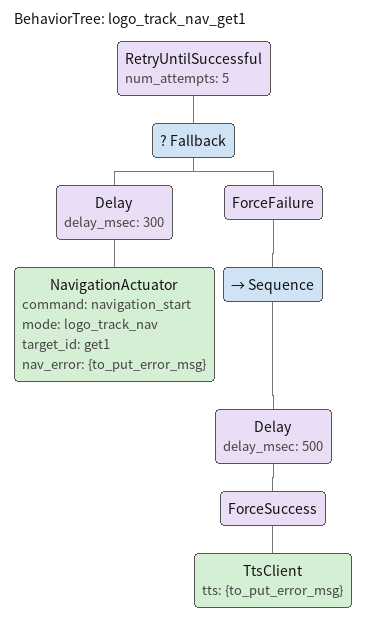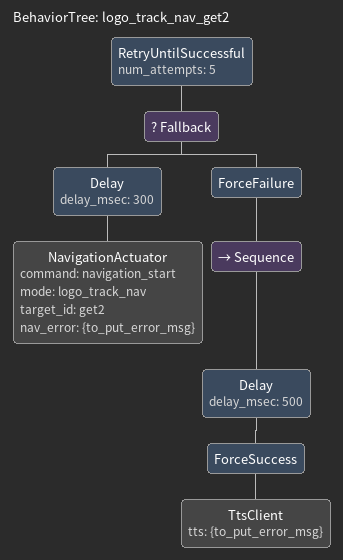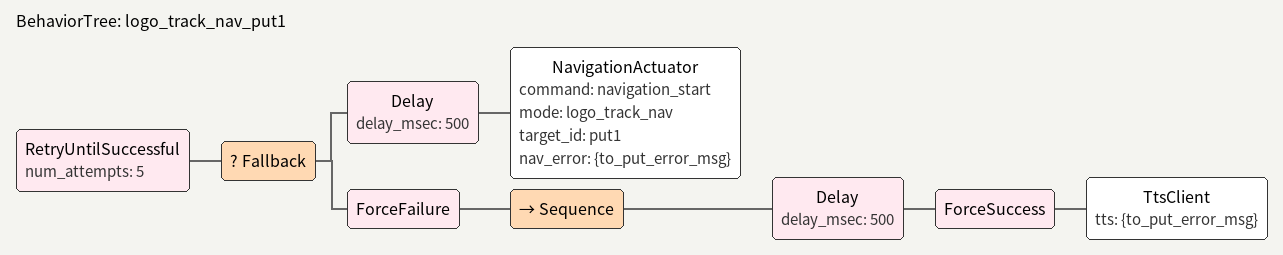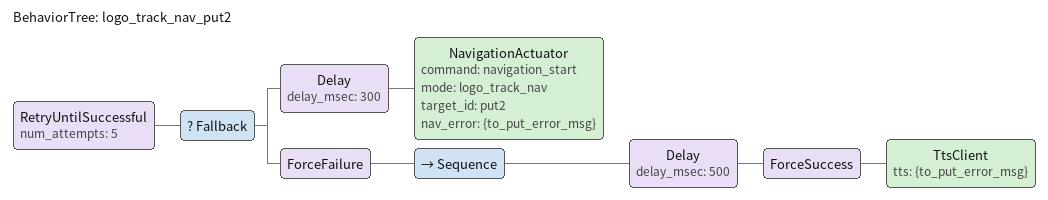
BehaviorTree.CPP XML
<BehaviorTree ID="logo_track_nav_get1">
  <RetryUntilSuccessful num_attempts="5">
    <Fallback>
      <Delay delay_msec="300">
        <NavigationActuator command="navigation_start" mode="logo_track_nav" target_id="get1" nav_error="{to_put_error_msg}"/>
      </Delay>
      <ForceFailure>
        <Sequence>
          <Delay delay_msec="500">
            <ForceSuccess>
              <TtsClient tts="{to_put_error_msg}"/>
            </ForceSuccess>
          </Delay>
        </Sequence>
      </ForceFailure>
    </Fallback>
  </RetryUntilSuccessful>
</BehaviorTree>

<BehaviorTree ID="logo_track_nav_get2">
  <RetryUntilSuccessful num_attempts="5">
    <Fallback>
      <Delay delay_msec="300">
        <NavigationActuator command="navigation_start" mode="logo_track_nav" target_id="get2" nav_error="{to_put_error_msg}"/>
      </Delay>
      <ForceFailure>
        <Sequence>
          <Delay delay_msec="500">
            <ForceSuccess>
              <TtsClient tts="{to_put_error_msg}"/>
            </ForceSuccess>
          </Delay>
        </Sequence>
      </ForceFailure>
    </Fallback>
  </RetryUntilSuccessful>
</BehaviorTree>

<BehaviorTree ID="logo_track_nav_put1">
  <RetryUntilSuccessful num_attempts="5">
    <Fallback>
      <Delay delay_msec="500">
        <NavigationActuator command="navigation_start" mode="logo_track_nav" target_id="put1" nav_error="{to_put_error_msg}"/>
      </Delay>
      <ForceFailure>
        <Sequence>
          <Delay delay_msec="500">
            <ForceSuccess>
              <TtsClient tts="{to_put_error_msg}"/>
            </ForceSuccess>
          </Delay>
        </Sequence>
      </ForceFailure>
    </Fallback>
  </RetryUntilSuccessful>
</BehaviorTree>

<BehaviorTree ID="logo_track_nav_put2">
  <RetryUntilSuccessful num_attempts="5">
    <Fallback>
      <Delay delay_msec="300">
        <NavigationActuator command="navigation_start" mode="logo_track_nav" target_id="put2" nav_error="{to_put_error_msg}"/>
      </Delay>
      <ForceFailure>
        <Sequence>
          <Delay delay_msec="500">
            <ForceSuccess>
              <TtsClient tts="{to_put_error_msg}"/>
            </ForceSuccess>
          </Delay>
        </Sequence>
      </ForceFailure>
    </Fallback>
  </RetryUntilSuccessful>
</BehaviorTree>
